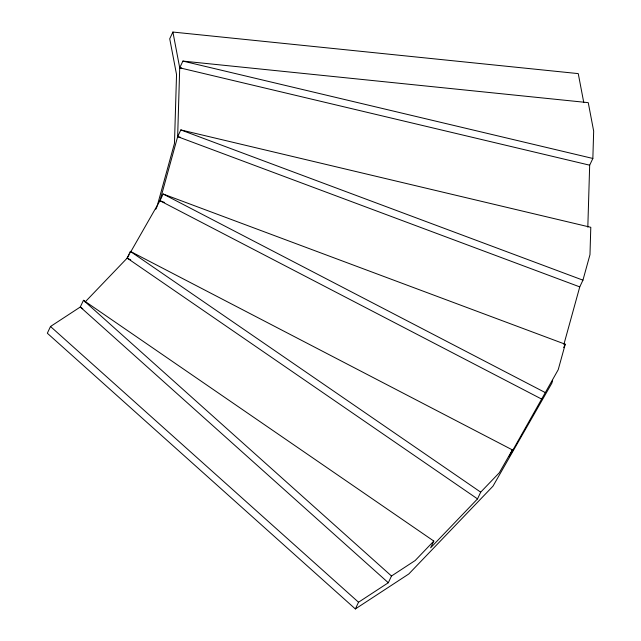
<?xml version="1.0" encoding="UTF-8"?>
<svg xmlns="http://www.w3.org/2000/svg" width="641" height="641" viewBox="0 0 641 641"><rect width="100%" height="100%" fill="white"/><g stroke="black" fill="none" stroke-linecap="round" stroke-linejoin="round"><path stroke-width="0.96" d="M130.155 252.891L159.962 200.737L177.653 136.661L179.712 67.81L172.902 32.05L578.254 73.611L583.783 102.608M587.821 227.146L589.672 165.186L592.853 158.463L593.67 131.084L588.254 102.648L182.893 61.087L179.712 67.81L589.672 165.186M157.045 206.522L174.472 143.384L176.539 74.54L169.721 38.772L172.902 32.05M552.63 380.345L551.853 383.174L492.985 486.166L408.814 573.967L355.354 608.95L47.33 333.232L50.503 326.501L80.285 307.015L83.466 300.292L433.813 541.068L430.64 547.799L477.521 498.89L480.702 492.16L499.347 472.713L512.383 449.902L130.355 251.384L127.174 258.107L85.117 301.983M563.888 344.377L579.76 286.888L582.941 280.165L589.976 254.685L590.794 227.307L180.834 129.931L177.653 136.661L579.76 286.888M541.99 399.263L159.962 200.737L163.143 194.015L565.242 344.241L558.207 369.721L509.202 456.624L512.383 449.902M355.354 608.95L358.527 602.228L388.31 582.741L391.491 576.011L415.176 560.522L433.813 541.068M563.655 347.606L565.242 344.241M477.521 498.89L127.174 258.107L129.161 254.629M155.787 209.206L156.781 207.468M179.712 67.81L181.707 68.018M182.893 61.087L592.853 158.463M177.653 136.661L180.578 137.35M180.834 129.931L582.941 280.165M159.962 200.737L164.649 202.492M163.143 194.015L545.17 392.532M127.174 258.107L130.724 259.958M130.355 251.384L480.702 492.16M82.761 308.722L80.285 307.015L388.31 582.741M83.466 300.292L391.491 576.011M50.503 326.501L358.527 602.228"/></g></svg>
